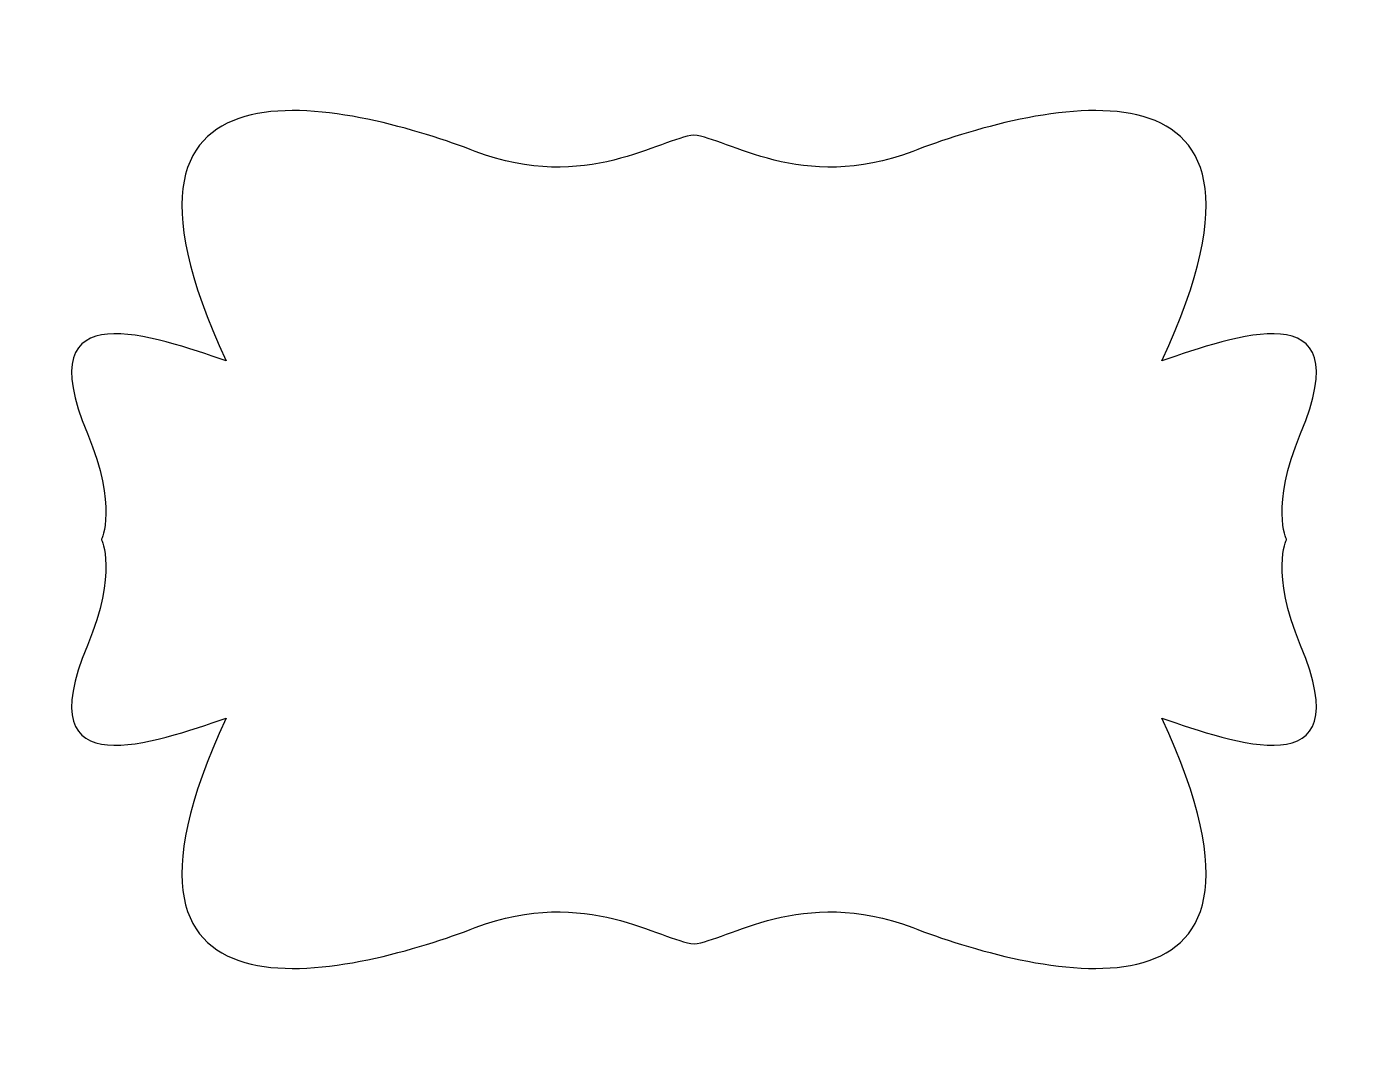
# Model space of a CAD drawing. Header units: centimetres. Extents: x -9.9 to 9.9, y -7.6 to 7.6.
import ezdxf

# ---------------------------------------------------------------- set-up
doc = ezdxf.new("R2010")
doc.units = ezdxf.units.CM
doc.header["$MEASUREMENT"] = 0
doc.layers.add('Camada 1', color=7, linetype='Continuous')

msp = doc.modelspace()

# ---------------------------------------------------------------- linework, layer by layer
at = {"layer": 'Camada 1'}
msp.add_open_spline([(8.79333, 0.00001), (8.79333, 0.00001), (8.54915, -0.48849), (9.00272, -1.57019), (9.00272, -1.57019), (9.90318, -3.71755), (7.99077, -3.00087), (6.94392, -2.65191), (6.94392, -2.65191), (9.24693, -7.60695), (4.88517, -6.3856), (3.24518, -5.75754), (3.24518, -5.75754), (1.60519, -5.12939), (0.48854, -5.96148), (-0.00001, -5.99641), (-0.00001, -5.99641), (-0.48854, -5.96148), (-1.60518, -5.12937), (-3.2452, -5.75754), (-3.2452, -5.75754), (-4.8852, -6.3856), (-9.24696, -7.60694), (-6.94395, -2.65191), (-6.94395, -2.65191), (-7.99077, -3.00087), (-9.90321, -3.71755), (-9.00275, -1.57019), (-9.00275, -1.57019), (-8.54912, -0.48849), (-8.79333, 0.00001), (-8.79333, 0.00001), (-8.79333, 0.00001), (-8.79333, 0.00001), (-8.54912, 0.48848), (-9.00272, 1.57023), (-9.00272, 1.57023), (-9.90318, 3.71754), (-7.99074, 3.00089), (-6.94392, 2.65195), (-6.94392, 2.65195), (-9.24696, 7.60692), (-4.8852, 6.38563), (-3.24521, 5.75753), (-3.24521, 5.75753), (-1.60522, 5.12943), (-0.48854, 5.96147), (-0.00002, 5.9964), (-0.00002, 5.9964), (0.48853, 5.9615), (1.60518, 5.12941), (3.24517, 5.75753), (3.24517, 5.75753), (4.88516, 6.38565), (9.24693, 7.60691), (6.94391, 2.65196), (6.94391, 2.65196), (7.99073, 3.00089), (9.90317, 3.71754), (9.00271, 1.57024), (9.00271, 1.57024), (8.54915, 0.48849), (8.79333, 0.00001), (8.79333, 0.00001)], degree=3, knots=[0, 0, 0, 0, 0.05882353, 0.05882353, 0.05882353, 0.05882353, 0.11764706, 0.11764706, 0.11764706, 0.11764706, 0.17647059, 0.17647059, 0.17647059, 0.17647059, 0.23529412, 0.23529412, 0.23529412, 0.23529412, 0.29411765, 0.29411765, 0.29411765, 0.29411765, 0.35294118, 0.35294118, 0.35294118, 0.35294118, 0.41176471, 0.41176471, 0.41176471, 0.41176471, 0.47058824, 0.47058824, 0.47058824, 0.47058824, 0.52941176, 0.52941176, 0.52941176, 0.52941176, 0.58823529, 0.58823529, 0.58823529, 0.58823529, 0.64705882, 0.64705882, 0.64705882, 0.64705882, 0.70588235, 0.70588235, 0.70588235, 0.70588235, 0.76470588, 0.76470588, 0.76470588, 0.76470588, 0.82352941, 0.82352941, 0.82352941, 0.82352941, 0.88235294, 0.88235294, 0.88235294, 0.88235294, 1, 1, 1, 1], dxfattribs=at)

doc.saveas('drawing.dxf')
